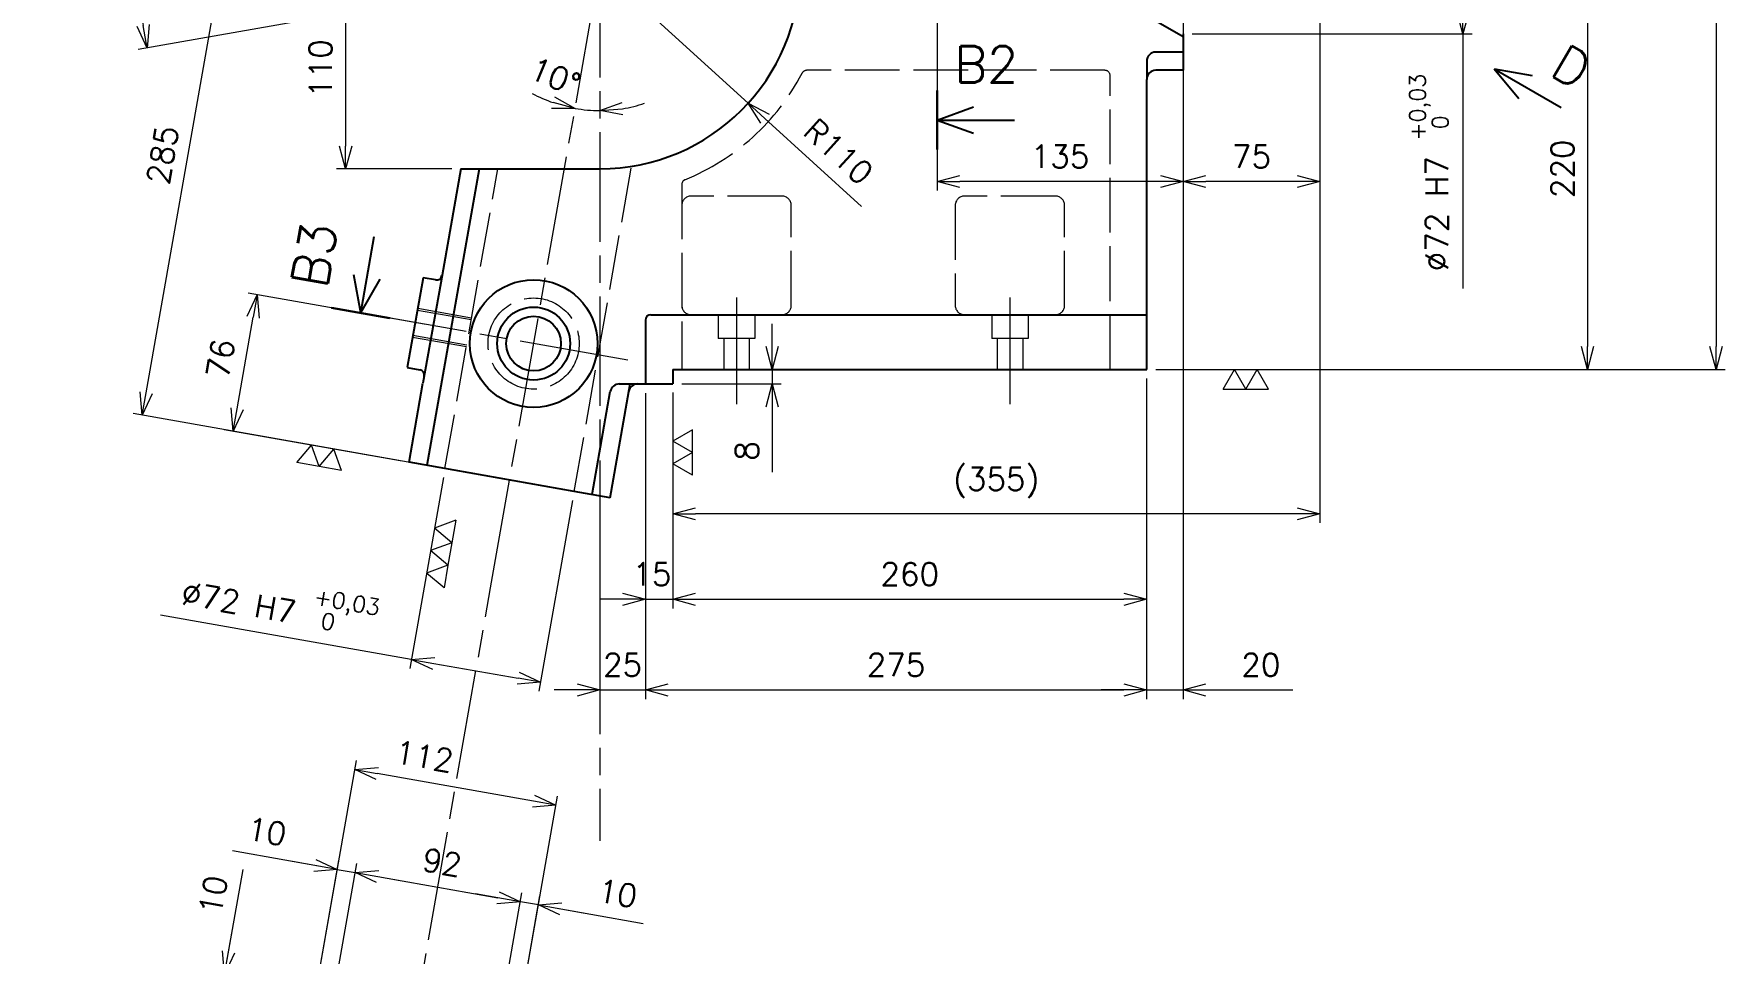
# Model space of a CAD drawing. Header units: millimetres. Extents: x 0 to 4205, y 0 to 2970.
# Drawn here: x 1742 to 2669, y 1100 to 1604 of the extents above; entities that cross this region are included whole.
import ezdxf

# ---------------------------------------------------------------- set-up
doc = ezdxf.new("R2010")
doc.units = ezdxf.units.MM
doc.header["$LTSCALE"] = 5
doc.linetypes.add('AM_ISO02W050', pattern=[7.5, 6, -1.5])
doc.linetypes.add('AM_ISO08W050', pattern=[18, 12, -1.5, 3, -1.5])
doc.layers.get('0').update_dxf_attribs({"lineweight": 0})
doc.layers.get('Defpoints').update_dxf_attribs({"lineweight": 0})
for name, color, linetype, lineweight in [('AM_0', 7, 'Continuous', 25), ('AM_3', 6, 'AM_ISO02W050', 13), ('AM_5', 3, 'Continuous', 13), ('AM_7', 4, 'AM_ISO08W050', 13), ('AM_BOR', 132, 'Continuous', 30)]:
    doc.layers.add(name, color=color, linetype=linetype, lineweight=lineweight)
doc.styles.get("Standard").update_dxf_attribs({"font": 'romans.shx', "bigfont": 'japanese.shx'})
doc.dimstyles.new('AM_JIS', dxfattribs={"dimtxt": 2.5, "dimasz": 2.5, "dimexe": 1, "dimexo": 1, "dimgap": 1.5, "dimtad": 3, "dimdec": 3, "dimdsep": 46, "dimtxsty": 'Standard', "dimblk": 'OPEN30', "dimcen": 0, "dimclrd": 256, "dimclre": 256, "dimclrt": 2, "dimadec": 0, "dimazin": 2, "dimtp": 0.1, "dimtm": 0.1, "dimtfac": 0.71, "dimtdec": 3, "dimtix": 1, "dimtmove": 0, "dimatfit": 3, "dimldrblk": 'OPEN30', "dimfxl": 1, "dimlwd": -1, "dimlwe": -1, "dimarcsym": 0})

# ---------------------------------------------------------------- blocks, each defined once
blk = doc.blocks.new('_Open30')
at = {"color": 0, "linetype": 'ByBlock', "lineweight": -2}
for p, q in [((-1, 0.268), (0, 0)), ((0, 0), (-1, -0.268)), ((0, 0), (-1, 0))]:
    blk.add_line(p, q, dxfattribs=at)
blk = doc.blocks.new('*D134')
at = {"layer": 'AM_5'}
for p, q in [((2047.13, 1641.27), (1845.6, 1676.81)), ((1803.2, 1407.58), (1848.35, 1663.63)), ((1997.64, 1360.6), (1796.11, 1396.14))]:
    blk.add_line(p, q, dxfattribs=at)
at = {"layer": 'Defpoints', "color": 0}
for p in [(1850.52, 1675.94), (2052.05, 1640.4), (2002.57, 1359.73)]:
    blk.add_point(p, dxfattribs=at)
at = {"layer": 'AM_5', "xscale": 12.5, "yscale": 12.5, "zscale": 12.5}
for p, rotation in [((1850.52, 1675.94), 80.000000001923), ((1801.03, 1395.27), 260.000000001923)]:
    blk.add_blockref('_Open30', p, dxfattribs=dict(at, rotation=rotation))
at = {"layer": 'AM_5', "color": 2, "insert": (1812.23, 1537.99), "char_height": 12.5, "attachment_point": 5, "rotation": 80}
blk.add_mtext('285', dxfattribs=at)
blk = doc.blocks.new('*D135')
at = {"layer": 'AM_5'}
for p, q in [((1989.83, 1964.52), (1741.58, 1920.75)), ((1748.68, 1909.31), (1801.64, 1608.94)), ((2047.13, 1639.53), (1798.88, 1595.76))]:
    blk.add_line(p, q, dxfattribs=at)
at = {"layer": 'Defpoints', "color": 0}
for p in [(1994.75, 1965.39), (2052.05, 1640.4), (1803.81, 1596.63)]:
    blk.add_point(p, dxfattribs=at)
at = {"layer": 'AM_5', "xscale": 12.5, "yscale": 12.5, "zscale": 12.5}
for p, rotation in [((1746.5, 1921.62), 100.000000001797), ((1803.81, 1596.63), 280.000000001797)]:
    blk.add_blockref('_Open30', p, dxfattribs=dict(at, rotation=rotation))
at = {"layer": 'AM_5', "color": 2, "insert": (1788.7, 1761.51), "char_height": 12.5, "attachment_point": 5, "rotation": 280}
blk.add_mtext('330', dxfattribs=at)
blk = doc.blocks.new('*D138')
at = {"layer": 'AM_5'}
for p, q in [((2047.05, 1640.4), (1907.64, 1640.4)), ((1912.64, 1627.9), (1912.64, 1542.9)), ((1970.8, 1530.4), (1907.64, 1530.4))]:
    blk.add_line(p, q, dxfattribs=at)
at = {"layer": 'Defpoints', "color": 0}
for p in [(2052.05, 1640.4), (1912.64, 1530.4), (1975.8, 1530.4)]:
    blk.add_point(p, dxfattribs=at)
at = {"layer": 'AM_5', "xscale": 12.5, "yscale": 12.5, "zscale": 12.5}
for p, rotation in [((1912.64, 1640.4), 90), ((1912.64, 1530.4), 270)]:
    blk.add_blockref('_Open30', p, dxfattribs=dict(at, rotation=rotation))
at = {"layer": 'AM_5', "color": 2, "insert": (1898.89, 1585.4), "char_height": 12.5, "attachment_point": 5, "rotation": 90}
blk.add_mtext('110', dxfattribs=at)
blk = doc.blocks.new('*D140')
at = {"layer": 'AM_5'}
for start, end in [(241.63123, 250.81561), (260, 270), (279.18439, 288.36877)]:
    blk.add_arc((2052.05, 1640.4), 78.06, start, end, dxfattribs=at)
at = {"layer": 'Defpoints', "color": 0}
for p in [(2052.05, 1640.4), (2052.05, 1640.4), (2047.52, 1562.47), (1992.15, 1300.64), (2052.05, 1161.91)]:
    blk.add_point(p, dxfattribs=at)
at = {"layer": 'AM_5', "xscale": 12.5, "yscale": 12.5, "zscale": 12.5}
for p, rotation in [((2038.5, 1563.53), 345.407807238469), ((2052.05, 1562.34), 184.592192761391)]:
    blk.add_blockref('_Open30', p, dxfattribs=dict(at, rotation=rotation))
at = {"layer": 'AM_5', "color": 2, "insert": (2027.5, 1580.96), "char_height": 12.5, "attachment_point": 5, "rotation": 337.55349}
blk.add_mtext('10%%d', dxfattribs=at)
blk = doc.blocks.new('*D142')
at = {"layer": 'AM_5'}
for p, q in [((2052.05, 1640.4), (2133.38, 1566.34)), ((2195.53, 1509.75), (2142.63, 1557.92))]:
    blk.add_line(p, q, dxfattribs=at)
at = {"layer": 'Defpoints', "color": 0}
for p in [(2052.05, 1640.4), (2133.38, 1566.34)]:
    blk.add_point(p, dxfattribs=at)
at = {"layer": 'AM_5', "xscale": 12.5, "yscale": 12.5, "zscale": 12.5, "rotation": 137.676745935619}
blk.add_blockref('_Open30', (2133.38, 1566.34), dxfattribs=at)
at = {"layer": 'AM_5', "color": 2, "insert": (2182.95, 1539.79), "char_height": 12.5, "attachment_point": 5, "rotation": 317.67675}
blk.add_mtext('R110', dxfattribs=at)
blk = doc.blocks.new('*D143')
at = {"layer": 'AM_5'}
for p, q in [((2237.05, 1635.4), (2237.05, 1518.42)), ((2372.05, 1635.4), (2372.05, 1518.42)), ((2359.55, 1523.42), (2249.55, 1523.42))]:
    blk.add_line(p, q, dxfattribs=at)
at = {"layer": 'Defpoints', "color": 0}
for p in [(2237.05, 1640.4), (2372.05, 1640.4), (2237.05, 1523.42)]:
    blk.add_point(p, dxfattribs=at)
at = {"layer": 'AM_5', "xscale": 12.5, "yscale": 12.5, "zscale": 12.5, "rotation": 180.000000000001}
blk.add_blockref('_Open30', (2237.05, 1523.42), dxfattribs=at)
at = {"layer": 'AM_5', "xscale": 12.5, "yscale": 12.5, "zscale": 12.5}
blk.add_blockref('_Open30', (2372.05, 1523.42), dxfattribs=at)
at = {"layer": 'AM_5', "color": 2, "insert": (2304.55, 1537.17), "char_height": 12.5, "attachment_point": 5}
blk.add_mtext('135', dxfattribs=at)
blk = doc.blocks.new('*D144')
at = {"layer": 'AM_5'}
for p, q in [((2146.58, 1432.9), (2146.58, 1445.4)), ((2097.05, 1420.4), (2151.58, 1420.4)), ((2146.58, 1420.4), (2146.58, 1412.4)), ((2097.05, 1412.4), (2151.58, 1412.4)), ((2146.58, 1412.4), (2146.58, 1364.07)), ((2146.58, 1399.9), (2146.58, 1387.4))]:
    blk.add_line(p, q, dxfattribs=at)
at = {"layer": 'Defpoints', "color": 0}
for p in [(2092.05, 1420.4), (2092.05, 1412.4), (2146.58, 1412.4)]:
    blk.add_point(p, dxfattribs=at)
at = {"layer": 'AM_5', "xscale": 12.5, "yscale": 12.5, "zscale": 12.5}
for p, rotation in [((2146.58, 1420.4), 270), ((2146.58, 1412.4), 90)]:
    blk.add_blockref('_Open30', p, dxfattribs=dict(at, rotation=rotation))
at = {"layer": 'AM_5', "color": 2, "insert": (2132.83, 1375.74), "char_height": 12.5, "attachment_point": 5, "rotation": 90}
blk.add_mtext('8', dxfattribs=at)
blk = doc.blocks.new('*D145')
at = {"layer": 'AM_5'}
for p, q in [((2447.05, 1635.4), (2447.05, 1336.21)), ((2092.05, 1407.4), (2092.05, 1336.21)), ((2434.55, 1341.21), (2104.55, 1341.21))]:
    blk.add_line(p, q, dxfattribs=at)
at = {"layer": 'Defpoints', "color": 0}
for p in [(2447.05, 1640.4), (2092.05, 1412.4), (2092.05, 1341.21)]:
    blk.add_point(p, dxfattribs=at)
at = {"layer": 'AM_5', "xscale": 12.5, "yscale": 12.5, "zscale": 12.5, "rotation": 180}
blk.add_blockref('_Open30', (2092.05, 1341.21), dxfattribs=at)
at = {"layer": 'AM_5', "xscale": 12.5, "yscale": 12.5, "zscale": 12.5}
blk.add_blockref('_Open30', (2447.05, 1341.21), dxfattribs=at)
at = {"layer": 'AM_5', "color": 2, "insert": (2269.55, 1358.23), "char_height": 12.5, "attachment_point": 5}
blk.add_mtext('(355)', dxfattribs=at)
blk = doc.blocks.new('*D146')
at = {"layer": 'AM_5'}
for p, q in [((2352.05, 1415.4), (2352.05, 1289.36)), ((2092.05, 1407.82), (2092.05, 1289.36)), ((2104.55, 1294.36), (2339.55, 1294.36))]:
    blk.add_line(p, q, dxfattribs=at)
at = {"layer": 'Defpoints', "color": 0}
for p in [(2352.05, 1420.4), (2092.05, 1412.82), (2352.05, 1294.36)]:
    blk.add_point(p, dxfattribs=at)
at = {"layer": 'AM_5', "xscale": 12.5, "yscale": 12.5, "zscale": 12.5, "rotation": 180}
blk.add_blockref('_Open30', (2092.05, 1294.36), dxfattribs=at)
at = {"layer": 'AM_5', "xscale": 12.5, "yscale": 12.5, "zscale": 12.5}
blk.add_blockref('_Open30', (2352.05, 1294.36), dxfattribs=at)
at = {"layer": 'AM_5', "color": 2, "insert": (2222.05, 1308.11), "char_height": 12.5, "attachment_point": 5}
blk.add_mtext('260', dxfattribs=at)
blk = doc.blocks.new('*D147')
at = {"layer": 'AM_5'}
for p, q in [((2077.05, 1407.4), (2077.05, 1289.36)), ((2092.05, 1407.4), (2092.05, 1289.36)), ((2064.55, 1294.36), (2052.05, 1294.36)), ((2077.05, 1294.36), (2092.05, 1294.36)), ((2104.55, 1294.36), (2117.05, 1294.36))]:
    blk.add_line(p, q, dxfattribs=at)
at = {"layer": 'Defpoints', "color": 0}
for p in [(2077.05, 1412.4), (2092.05, 1412.4), (2092.05, 1294.36)]:
    blk.add_point(p, dxfattribs=at)
at = {"layer": 'AM_5', "xscale": 12.5, "yscale": 12.5, "zscale": 12.5}
blk.add_blockref('_Open30', (2077.05, 1294.36), dxfattribs=at)
at = {"layer": 'AM_5', "xscale": 12.5, "yscale": 12.5, "zscale": 12.5, "rotation": 180}
blk.add_blockref('_Open30', (2092.05, 1294.36), dxfattribs=at)
at = {"layer": 'AM_5', "color": 2, "insert": (2080.7, 1308.11), "char_height": 12.5, "attachment_point": 5}
blk.add_mtext('15', dxfattribs=at)
blk = doc.blocks.new('*D148')
at = {"layer": 'AM_5'}
for p, q in [((2352.05, 1415.4), (2352.05, 1239.65)), ((2077.05, 1407.4), (2077.05, 1239.65)), ((2089.55, 1244.65), (2339.55, 1244.65))]:
    blk.add_line(p, q, dxfattribs=at)
at = {"layer": 'Defpoints', "color": 0}
for p in [(2352.05, 1420.4), (2077.05, 1412.4), (2352.05, 1244.65)]:
    blk.add_point(p, dxfattribs=at)
at = {"layer": 'AM_5', "xscale": 12.5, "yscale": 12.5, "zscale": 12.5, "rotation": 180}
blk.add_blockref('_Open30', (2077.05, 1244.65), dxfattribs=at)
at = {"layer": 'AM_5', "xscale": 12.5, "yscale": 12.5, "zscale": 12.5}
blk.add_blockref('_Open30', (2352.05, 1244.65), dxfattribs=at)
at = {"layer": 'AM_5', "color": 2, "insert": (2214.55, 1258.4), "char_height": 12.5, "attachment_point": 5}
blk.add_mtext('275', dxfattribs=at)
blk = doc.blocks.new('*D149')
at = {"layer": 'AM_5'}
for p, q in [((2372.05, 1579.4), (2372.05, 1239.65)), ((2352.05, 1415.4), (2352.05, 1239.65)), ((2339.55, 1244.65), (2327.05, 1244.65)), ((2352.05, 1244.65), (2372.05, 1244.65)), ((2372.05, 1244.65), (2432.29, 1244.65)), ((2384.55, 1244.65), (2397.05, 1244.65))]:
    blk.add_line(p, q, dxfattribs=at)
at = {"layer": 'Defpoints', "color": 0}
for p in [(2372.05, 1584.4), (2352.05, 1420.4), (2372.05, 1244.65)]:
    blk.add_point(p, dxfattribs=at)
at = {"layer": 'AM_5', "xscale": 12.5, "yscale": 12.5, "zscale": 12.5}
blk.add_blockref('_Open30', (2352.05, 1244.65), dxfattribs=at)
at = {"layer": 'AM_5', "xscale": 12.5, "yscale": 12.5, "zscale": 12.5, "rotation": 180}
blk.add_blockref('_Open30', (2372.05, 1244.65), dxfattribs=at)
at = {"layer": 'AM_5', "color": 2, "insert": (2414.67, 1258.4), "char_height": 12.5, "attachment_point": 5}
blk.add_mtext('20', dxfattribs=at)
blk = doc.blocks.new('*D150')
at = {"layer": 'AM_5'}
for p, q in [((2538.05, 1640.4), (2598.9, 1640.4)), ((2593.9, 1627.9), (2593.9, 1432.9)), ((2357.05, 1420.4), (2598.9, 1420.4))]:
    blk.add_line(p, q, dxfattribs=at)
at = {"layer": 'Defpoints', "color": 0}
for p in [(2533.05, 1640.4), (2352.05, 1420.4), (2593.9, 1420.4)]:
    blk.add_point(p, dxfattribs=at)
at = {"layer": 'AM_5', "xscale": 12.5, "yscale": 12.5, "zscale": 12.5}
for p, rotation in [((2593.9, 1640.4), 90), ((2593.9, 1420.4), 270)]:
    blk.add_blockref('_Open30', p, dxfattribs=dict(at, rotation=rotation))
at = {"layer": 'AM_5', "color": 2, "insert": (2580.15, 1530.4), "char_height": 12.5, "attachment_point": 5, "rotation": 90}
blk.add_mtext('220', dxfattribs=at)
blk = doc.blocks.new('*D151')
at = {"layer": 'AM_5'}
for p, q in [((2377.05, 1676.4), (2530.57, 1676.4)), ((2525.57, 1663.9), (2525.57, 1616.9)), ((2377.05, 1604.4), (2530.57, 1604.4)), ((2525.57, 1604.4), (2525.57, 1464.69))]:
    blk.add_line(p, q, dxfattribs=at)
at = {"layer": 'Defpoints', "color": 0}
for p in [(2372.05, 1676.4), (2372.05, 1604.4), (2525.57, 1604.4)]:
    blk.add_point(p, dxfattribs=at)
at = {"layer": 'AM_5', "xscale": 12.5, "yscale": 12.5, "zscale": 12.5}
for p, rotation in [((2525.57, 1676.4), 90), ((2525.57, 1604.4), 270)]:
    blk.add_blockref('_Open30', p, dxfattribs=dict(at, rotation=rotation))
at = {"layer": 'AM_5', "color": 2, "insert": (2506.87, 1528.3), "char_height": 12.5, "attachment_point": 5, "rotation": 90}
blk.add_mtext('%%c72\\C7;{ H7 \\H0.71x\\S+0,03^  0;}', dxfattribs=at)
blk = doc.blocks.new('*D153')
at = {"layer": 'AM_5'}
for p, q in [((2217.05, 1870.4), (2669.4, 1870.4)), ((2664.4, 1857.9), (2664.4, 1432.9)), ((2357.05, 1420.4), (2669.4, 1420.4))]:
    blk.add_line(p, q, dxfattribs=at)
at = {"layer": 'Defpoints', "color": 0}
for p in [(2212.05, 1870.4), (2352.05, 1420.4), (2664.4, 1420.4)]:
    blk.add_point(p, dxfattribs=at)
at = {"layer": 'AM_5', "xscale": 12.5, "yscale": 12.5, "zscale": 12.5}
for p, rotation in [((2664.4, 1870.4), 90), ((2664.4, 1420.4), 270)]:
    blk.add_blockref('_Open30', p, dxfattribs=dict(at, rotation=rotation))
at = {"layer": 'AM_5', "color": 2, "insert": (2650.65, 1645.4), "char_height": 12.5, "attachment_point": 5, "rotation": 90}
blk.add_mtext('450', dxfattribs=at)
blk = doc.blocks.new('*D167')
at = {"layer": 'AM_5'}
for p, q in [((1966.24, 1361.06), (1947.79, 1256.42)), ((2037.15, 1348.56), (2018.7, 1243.92)), ((1948.66, 1261.35), (1811.07, 1285.61)), ((1960.97, 1259.18), (2007.26, 1251.02))]:
    blk.add_line(p, q, dxfattribs=at)
at = {"layer": 'Defpoints', "color": 0}
for p in [(1967.11, 1365.98), (2038.02, 1353.48), (2019.57, 1248.85)]:
    blk.add_point(p, dxfattribs=at)
at = {"layer": 'AM_5', "xscale": 12.5, "yscale": 12.5, "zscale": 12.5}
for p, rotation in [((1948.66, 1261.35), 170.00000000003), ((2019.57, 1248.85), 350.00000000003)]:
    blk.add_blockref('_Open30', p, dxfattribs=dict(at, rotation=rotation))
at = {"layer": 'AM_5', "color": 2, "insert": (1876.96, 1292.98), "char_height": 12.5, "attachment_point": 5, "rotation": 350}
blk.add_mtext('%%c72\\C7;{ H7 \\H0.71x\\S+0,03^  0;}', dxfattribs=at)
blk = doc.blocks.new('*D182')
at = {"layer": 'AM_5'}
for p, q in [((1846.26, 1088.63), (1856.41, 1146.19)), ((1848.44, 1100.94), (1850.61, 1113.25)), ((1901.27, 1078.93), (1841.34, 1089.5)), ((1846.26, 1088.63), (1844.53, 1078.78)), ((1889.68, 1070.82), (1839.6, 1079.65)), ((1842.36, 1066.47), (1840.19, 1054.16))]:
    blk.add_line(p, q, dxfattribs=at)
at = {"layer": 'Defpoints', "color": 0}
for p in [(1844.53, 1078.78), (1906.19, 1078.06), (1894.6, 1069.95)]:
    blk.add_point(p, dxfattribs=at)
at = {"layer": 'AM_5', "xscale": 12.5, "yscale": 12.5, "zscale": 12.5}
for p, rotation in [((1846.26, 1088.63), 260.000000158428), ((1844.53, 1078.78), 80.000000158428)]:
    blk.add_blockref('_Open30', p, dxfattribs=dict(at, rotation=rotation))
at = {"layer": 'AM_5', "color": 2, "insert": (1839.97, 1132.11), "char_height": 12.5, "attachment_point": 5, "rotation": 80}
blk.add_mtext('10', dxfattribs=at)
blk = doc.blocks.new('*D186')
at = {"layer": 'AM_5'}
for p, q in [((1908.05, 1146.22), (1850.49, 1156.37)), ((1895.74, 1148.39), (1883.43, 1150.56)), ((1895.47, 1074.87), (1908.92, 1151.14)), ((1907.06, 1082.98), (1918.77, 1149.41)), ((1908.05, 1146.22), (1917.9, 1144.48)), ((1930.21, 1142.31), (1942.52, 1140.14))]:
    blk.add_line(p, q, dxfattribs=at)
at = {"layer": 'Defpoints', "color": 0}
for p in [(1917.9, 1144.48), (1906.19, 1078.06), (1894.6, 1069.95)]:
    blk.add_point(p, dxfattribs=at)
at = {"layer": 'AM_5', "xscale": 12.5, "yscale": 12.5, "zscale": 12.5}
for p, rotation in [((1908.05, 1146.22), 350.000000158428), ((1917.9, 1144.48), 170.000000158428)]:
    blk.add_blockref('_Open30', p, dxfattribs=dict(at, rotation=rotation))
at = {"layer": 'AM_5', "color": 2, "insert": (1869.35, 1167), "char_height": 12.5, "attachment_point": 5, "rotation": 350}
blk.add_mtext('10', dxfattribs=at)
blk = doc.blocks.new('*D187')
at = {"layer": 'AM_5'}
for p, q in [((1907.06, 1082.98), (1918.77, 1149.41)), ((1930.21, 1142.31), (1996.19, 1130.68)), ((1997.66, 1067.01), (2009.37, 1133.43))]:
    blk.add_line(p, q, dxfattribs=at)
at = {"layer": 'Defpoints', "color": 0}
for p in [(2008.5, 1128.51), (1906.19, 1078.06), (1996.79, 1062.08)]:
    blk.add_point(p, dxfattribs=at)
at = {"layer": 'AM_5', "xscale": 12.5, "yscale": 12.5, "zscale": 12.5}
for p, rotation in [((1917.9, 1144.48), 170.000000158428), ((2008.5, 1128.51), 350.000000158428)]:
    blk.add_blockref('_Open30', p, dxfattribs=dict(at, rotation=rotation))
at = {"layer": 'AM_5', "color": 2, "insert": (1965.59, 1150.03), "char_height": 12.5, "attachment_point": 5, "rotation": 350}
blk.add_mtext('92', dxfattribs=at)
blk = doc.blocks.new('*D188')
at = {"layer": 'AM_5'}
for p, q in [((1996.19, 1130.68), (1983.88, 1132.85)), ((1997.66, 1067.01), (2009.37, 1133.43)), ((2005.77, 1055.42), (2019.22, 1131.69)), ((2018.35, 1126.77), (2008.5, 1128.51)), ((2018.35, 1126.77), (2075.92, 1116.62)), ((2030.66, 1124.6), (2042.97, 1122.43))]:
    blk.add_line(p, q, dxfattribs=at)
at = {"layer": 'Defpoints', "color": 0}
for p in [(2008.5, 1128.51), (1996.79, 1062.08), (2004.9, 1050.5)]:
    blk.add_point(p, dxfattribs=at)
at = {"layer": 'AM_5', "xscale": 12.5, "yscale": 12.5, "zscale": 12.5}
for p, rotation in [((2008.5, 1128.51), 350.000000158428), ((2018.35, 1126.77), 170.000000158428)]:
    blk.add_blockref('_Open30', p, dxfattribs=dict(at, rotation=rotation))
at = {"layer": 'AM_5', "color": 2, "insert": (2061.83, 1133.06), "char_height": 12.5, "attachment_point": 5, "rotation": 350}
blk.add_mtext('10', dxfattribs=at)
blk = doc.blocks.new('*D189')
at = {"layer": 'AM_5'}
for p, q in [((1895.47, 1074.87), (1918.57, 1205.86)), ((2015.69, 1183.65), (1930.01, 1198.76)), ((2005.77, 1055.42), (2028.87, 1186.41))]:
    blk.add_line(p, q, dxfattribs=at)
at = {"layer": 'Defpoints', "color": 0}
for p in [(1917.7, 1200.93), (1894.6, 1069.95), (2004.9, 1050.5)]:
    blk.add_point(p, dxfattribs=at)
at = {"layer": 'AM_5', "xscale": 12.5, "yscale": 12.5, "zscale": 12.5}
for p, rotation in [((1917.7, 1200.93), 170.000000158787), ((2028, 1181.48), 350.000000158787)]:
    blk.add_blockref('_Open30', p, dxfattribs=dict(at, rotation=rotation))
at = {"layer": 'AM_5', "color": 2, "insert": (1955.78, 1208.18), "char_height": 12.5, "attachment_point": 5, "rotation": 350}
blk.add_mtext('112', dxfattribs=at)
blk = doc.blocks.new('*D244')
at = {"layer": 'AM_5'}
for p, q in [((2372.05, 1635.4), (2372.05, 1518.42)), ((2447.05, 1635.4), (2447.05, 1518.42)), ((2434.55, 1523.42), (2384.55, 1523.42))]:
    blk.add_line(p, q, dxfattribs=at)
at = {"layer": 'Defpoints', "color": 0}
for p in [(2372.05, 1640.4), (2447.05, 1640.4), (2372.05, 1523.42)]:
    blk.add_point(p, dxfattribs=at)
at = {"layer": 'AM_5', "xscale": 12.5, "yscale": 12.5, "zscale": 12.5, "rotation": 180}
blk.add_blockref('_Open30', (2372.05, 1523.42), dxfattribs=at)
at = {"layer": 'AM_5', "xscale": 12.5, "yscale": 12.5, "zscale": 12.5}
blk.add_blockref('_Open30', (2447.05, 1523.42), dxfattribs=at)
at = {"layer": 'AM_5', "color": 2, "insert": (2409.55, 1537.17), "char_height": 12.5, "attachment_point": 5}
blk.add_mtext('75', dxfattribs=at)
blk = doc.blocks.new('*D246')
at = {"layer": 'AM_5'}
for p, q in [((2077.05, 1407.4), (2077.05, 1239.65)), ((2052.05, 1346.01), (2052.05, 1239.65)), ((2039.55, 1244.65), (2027.05, 1244.65)), ((2052.05, 1244.65), (2077.05, 1244.65)), ((2089.55, 1244.65), (2102.05, 1244.65))]:
    blk.add_line(p, q, dxfattribs=at)
at = {"layer": 'Defpoints', "color": 0}
for p in [(2077.05, 1412.4), (2052.05, 1351.01), (2077.05, 1244.65)]:
    blk.add_point(p, dxfattribs=at)
at = {"layer": 'AM_5', "xscale": 12.5, "yscale": 12.5, "zscale": 12.5}
blk.add_blockref('_Open30', (2052.05, 1244.65), dxfattribs=at)
at = {"layer": 'AM_5', "xscale": 12.5, "yscale": 12.5, "zscale": 12.5, "rotation": 180}
blk.add_blockref('_Open30', (2077.05, 1244.65), dxfattribs=at)
at = {"layer": 'AM_5', "color": 2, "insert": (2064.55, 1258.4), "char_height": 12.5, "attachment_point": 5}
blk.add_mtext('25', dxfattribs=at)
blk = doc.blocks.new('*D251')
at = {"layer": 'AM_5'}
for p, q in [((1955.69, 1445.17), (1859.2, 1462.18)), ((1853.1, 1398.78), (1861.95, 1449.01)), ((1942.49, 1370.33), (1846, 1387.34))]:
    blk.add_line(p, q, dxfattribs=at)
at = {"layer": 'Defpoints', "color": 0}
for p in [(1864.13, 1461.32), (1960.61, 1444.3), (1947.42, 1369.46)]:
    blk.add_point(p, dxfattribs=at)
at = {"layer": 'AM_5', "xscale": 12.5, "yscale": 12.5, "zscale": 12.5}
for p, rotation in [((1864.13, 1461.32), 79.999999999869), ((1850.93, 1386.47), 259.999999999868)]:
    blk.add_blockref('_Open30', p, dxfattribs=dict(at, rotation=rotation))
at = {"layer": 'AM_5', "color": 2, "insert": (1843.99, 1426.28), "char_height": 12.5, "attachment_point": 5, "rotation": 80}
blk.add_mtext('76', dxfattribs=at)

msp = doc.modelspace()

# ---------------------------------------------------------------- linework, layer by layer
at = {"layer": 'AM_0'}
for p, q in [((2310.5164, 1638.4047), (2372.0549, 1602.8754)), ((2372.0549, 1604.4031), (2372.0549, 1584.4031)), ((2372.0549, 1604.4031), (2372.0549, 1584.4031)), ((2352.0549, 1589.4031), (2352.0549, 1579.4031)), ((2372.0549, 1594.4031), (2357.0549, 1594.4031)), ((2352.0549, 1420.4031), (2352.0549, 1579.4031)), ((2372.0549, 1584.4031), (2357.0549, 1584.4031)), ((2542.5939, 1585.2437), (2579.3999, 1563.9937)), ((2542.5939, 1585.2437), (2563.5541, 1581.5479)), ((2542.5939, 1585.2437), (2556.2747, 1568.9396)), ((2237.0549, 1557.1514), (2257.0549, 1564.4309)), ((2237.0549, 1557.1514), (2279.5549, 1557.1514)), ((2237.0549, 1557.1514), (2257.0549, 1549.872)), ((2068.9321, 1531.6821), (2071.1562, 1532.0743)), ((1985.9493, 1530.4031), (1957.264, 1367.7207)), ((1975.7951, 1530.4031), (1964.7808, 1467.938)), ((1975.7951, 1530.4031), (2052.0549, 1530.4031)), ((1920.931, 1451.3451), (1928.2248, 1493.2146)), ((1920.931, 1451.3451), (1917.192, 1472.2977)), ((1920.931, 1451.3451), (1931.5348, 1469.7991)), ((1955.1064, 1470.6593), (1946.424, 1421.4189)), ((1964.7808, 1467.938), (1955.0565, 1412.7888)), ((1962, 1469.4437), (1955.1064, 1470.6593)), ((2080.0549, 1450.4031), (2352.0549, 1450.4031)), ((2077.0549, 1447.4031), (2077.0549, 1412.4031)), ((1946.424, 1421.4189), (1953.3176, 1420.2034)), ((2092.0549, 1420.4031), (2352.0549, 1420.4031)), ((2092.0549, 1420.4031), (2092.0549, 1412.8173)), ((2092.0549, 1420.4031), (2092.0549, 1412.4031)), ((2092.0549, 1420.4031), (2352.0549, 1420.4031)), ((1947.416, 1369.4572), (1955.0565, 1412.7888)), ((2057.7144, 1350.0086), (2068.7163, 1412.4031)), ((2062.7575, 1412.4031), (2072.9118, 1412.4031)), ((2072.9118, 1412.4031), (2077.0549, 1412.4031)), ((2077.0549, 1412.4031), (2092.0549, 1412.4031)), ((2047.8664, 1351.7451), (2057.8335, 1408.2714)), ((1967.1121, 1365.9843), (1947.416, 1369.4572)), ((2038.0183, 1353.4816), (1947.416, 1369.4572)), ((2057.7144, 1350.0086), (2038.0183, 1353.4816)), ((2057.7144, 1350.0086), (2038.0183, 1353.4816))]:
    msp.add_line(p, q, dxfattribs=at)
for radius in [35, 20, 15]:
    msp.add_circle((2015.7625, 1434.5783), radius, dxfattribs=at)
for centre, radius, start, end in [((2052.0549, 1640.4031), 110, 270, 0), ((2357.0549, 1589.4031), 5, 90, 180), ((2357.0549, 1579.4031), 5, 90, 180), ((1962.521, 1472.3982), 3, 260, 350), ((2080.0549, 1447.4031), 3, 90, 180), ((1952.7967, 1417.2489), 3, 350, 80), ((2062.7575, 1407.4031), 5, 90, 170), ((2072.9118, 1407.4031), 5, 90, 170)]:
    msp.add_arc(centre, radius, start, end, dxfattribs=at)
at = {"layer": 'AM_3'}
for p, q in [((2329.0549, 1584.4031), (2165.6463, 1584.4031)), ((2332.0549, 1420.4031), (2332.0549, 1581.4031)), ((2038.0183, 1353.4816), (2069.4586, 1531.7886)), ((1967.1121, 1365.9843), (1996.1036, 1530.4031)), ((2097.0549, 1521.744), (2097.0549, 1420.4031)), ((2152.0549, 1515.4031), (2102.0549, 1515.4031)), ((2302.0549, 1515.4031), (2252.0549, 1515.4031)), ((2157.0549, 1455.4031), (2157.0549, 1510.4031)), ((2247.0549, 1510.4031), (2247.0549, 1455.4031)), ((2307.0549, 1455.4031), (2307.0549, 1510.4031)), ((1951.9807, 1452.9327), (1981.5249, 1447.7233)), ((1952.1543, 1453.9176), (1981.6986, 1448.7081)), ((2102.0549, 1450.4031), (2152.0549, 1450.4031)), ((2117.0549, 1450.4031), (2117.0549, 1437.4031)), ((2137.0549, 1450.4031), (2137.0549, 1437.4031)), ((2252.0549, 1450.4031), (2302.0549, 1450.4031)), ((2267.0549, 1450.4031), (2267.0549, 1437.4031)), ((2287.0549, 1450.4031), (2287.0549, 1437.4031)), ((1949.376, 1438.1606), (1978.9202, 1432.9512)), ((1949.5496, 1439.1454), (1979.0939, 1433.936)), ((2137.0549, 1437.4031), (2117.0549, 1437.4031)), ((2120.0549, 1437.4031), (2120.0549, 1420.4031)), ((2134.0549, 1437.4031), (2134.0549, 1420.4031)), ((2287.0549, 1437.4031), (2267.0549, 1437.4031)), ((2270.0549, 1437.4031), (2270.0549, 1420.4031)), ((2284.0549, 1437.4031), (2284.0549, 1420.4031))]:
    msp.add_line(p, q, dxfattribs=at)
msp.add_circle((2015.7625, 1434.5783), 25, dxfattribs=at)
for centre, radius, start, end in [((2051.9552, 1640.4799), 125.1239, 291.9157604, 332.5422444), ((2165.6463, 1581.4031), 3, 90, 152.5523808), ((2329.0549, 1581.4031), 3, 0, 90), ((2100.0549, 1521.744), 3, 112.0243128, 180), ((2102.0549, 1510.4031), 5, 90, 180), ((2152.0549, 1510.4031), 5, 0, 90), ((2252.0549, 1510.4031), 5, 90, 180), ((2302.0549, 1510.4031), 5, 0, 90), ((2102.0549, 1455.4031), 5, 180, 270), ((2152.0549, 1455.4031), 5, 270, 0), ((2252.0549, 1455.4031), 5, 180, 270), ((2302.0549, 1455.4031), 5, 270, 0)]:
    msp.add_arc(centre, radius, start, end, dxfattribs=at)
at = {"layer": 'AM_5'}
for p, q in [((2393.9697, 1409.5778), (2400.2197, 1420.4031)), ((2406.4697, 1409.5778), (2400.2197, 1420.4031)), ((2406.4697, 1409.5778), (2412.7197, 1420.4031)), ((2418.9697, 1409.5778), (2412.7197, 1420.4031)), ((2393.9697, 1409.5778), (2406.4697, 1409.5778)), ((2406.4697, 1409.5778), (2418.9697, 1409.5778)), ((2102.8803, 1387.3153), (2092.0549, 1381.0653)), ((2102.8803, 1374.8153), (2102.8803, 1387.3153)), ((1885.8308, 1369.324), (1893.8656, 1378.8996)), ((1898.1409, 1367.1534), (1893.8656, 1378.8996)), ((1898.1409, 1367.1534), (1906.1757, 1376.729)), ((1910.451, 1364.9828), (1906.1757, 1376.729)), ((2102.8803, 1374.8153), (2092.0549, 1381.0653)), ((2102.8803, 1374.8153), (2092.0549, 1368.5653)), ((2102.8803, 1362.3153), (2102.8803, 1374.8153)), ((1898.1409, 1367.1534), (1885.8308, 1369.324)), ((1910.451, 1364.9828), (1898.1409, 1367.1534)), ((2102.8803, 1362.3153), (2092.0549, 1368.5653)), ((1973.1062, 1337.6379), (1961.3601, 1333.3626)), ((1973.1062, 1337.6379), (1970.9356, 1325.3278)), ((1970.9356, 1325.3278), (1961.3601, 1333.3626)), ((1970.9356, 1325.3278), (1959.1894, 1321.0525)), ((1968.765, 1313.0177), (1959.1894, 1321.0525)), ((1970.9356, 1325.3278), (1968.765, 1313.0177)), ((1968.765, 1313.0177), (1957.0188, 1308.7424)), ((1966.5944, 1300.7076), (1957.0188, 1308.7424)), ((1968.765, 1313.0177), (1966.5944, 1300.7076))]:
    msp.add_line(p, q, dxfattribs=at)
at = {"layer": 'AM_7'}
for p, q in [((2237.0549, 1692.9031), (2237.0549, 1587.9031)), ((1992.1463, 1300.6445), (2052.0549, 1640.4031)), ((2052.0549, 1640.4031), (2052.0549, 1161.9091)), ((2127.0549, 1459.9031), (2127.0549, 1401.2528)), ((2277.0549, 1459.9031), (2277.0549, 1401.2528)), ((2067.4649, 1425.4618), (1931.0424, 1449.5167)), ((1926.8354, 930.2479), (1992.1463, 1300.6445))]:
    msp.add_line(p, q, dxfattribs=at)
at = {"layer": 'AM_BOR'}
for p, q in [((2237.0549, 1573.4014), (2237.0549, 1540.9014)), ((1904.9221, 1454.1339), (1936.9399, 1448.5563))]:
    msp.add_line(p, q, dxfattribs=at)

# ---------------------------------------------------------------- texts
at = {"layer": 'AM_0', "insert": (2246.4918, 1597.7013), "char_height": 20, "attachment_point": 1}
msp.add_mtext_dynamic_manual_height_columns('B2', width=22.450743, gutter_width=20, heights=[0], dxfattribs=at)
at = {"layer": 'AM_0', "char_height": 20, "attachment_point": 1}
for s, insert, rotation in [('D', (2582.2854, 1599.6117), 330), ('B3', (1882.6023, 1467.6011), 80.1180249)]:
    msp.add_mtext_dynamic_manual_height_columns(s, width=22.450743, gutter_width=20, heights=[0], dxfattribs=dict(at, insert=insert, rotation=rotation))

# ---------------------------------------------------------------- dimensions: what is measured, and where the dimension line sits
at = {"layer": 'AM_5'}
for p1, p2, distance, picture, middle in [((1994.751, 1965.3897), (2052.0549, 1640.4031), -252.0756, '*D135', (1788.698, 1761.5116)), ((2002.5652, 1359.7329), (2052.0549, 1640.4031), 204.6438, '*D134', (1812.2341, 1537.9917)), ((2372.0549, 1640.4031), (2237.0549, 1640.4031), 116.987, '*D143', (2304.5549, 1537.1661)), ((2447.0549, 1640.4031), (2372.0549, 1640.4031), 116.987, '*D244', (2409.5549, 1537.1661)), ((1947.416, 1369.4572), (1960.6132, 1444.3026), 97.9762, '*D251', (1843.9858, 1426.281)), ((1906.1891, 1078.0606), (1996.7915, 1062.085), 67.4454, '*D187', (1965.5897, 1150.0346))]:
    dim = msp.add_aligned_dim(p1=p1, p2=p2, distance=distance, dimstyle='AM_JIS', override={"dimscale": 5}, dxfattribs=at)
    dim.commit()
    dim.dimension.update_dxf_attribs({"geometry": picture, "text_midpoint": middle})
for base, p1, p2, picture, middle in [((2664.4045, 1420.4031), (2212.0549, 1870.4031), (2352.0549, 1420.4031), '*D153', (2650.6545, 1645.4031)), ((1912.6353, 1530.4031), (2052.0549, 1640.4031), (1975.7951, 1530.4031), '*D138', (1898.8853, 1585.4031)), ((2593.8959, 1420.4031), (2533.0549, 1640.4031), (2352.0549, 1420.4031), '*D150', (2580.1459, 1530.4031))]:
    dim = msp.add_linear_dim(base=base, p1=p1, p2=p2, angle=90, dimstyle='AM_JIS', override={"dimscale": 5}, dxfattribs=at)
    dim.commit()
    dim.dimension.update_dxf_attribs({"geometry": picture, "text_midpoint": middle})
for base, p1, p2, angle, picture, middle, dimtype in [((2525.5698, 1604.4031), (2372.0549, 1676.4031), (2372.0549, 1604.4031), 90, '*D151', (2525.5698, 1528.296), 160), ((2019.5682, 1248.846), (1967.1121, 1365.9843), (2038.0183, 1353.4816), 350, '*D167', (1873.7111, 1274.5645), 161)]:
    dim = msp.add_linear_dim(base=base, p1=p1, p2=p2, angle=angle, text='%%c<>\\C7;{ H7 \\H0.71x\\S+0,03^  0;}', dimstyle='AM_JIS', override={"dimscale": 5, "dimpost": '<>', "dimtol": 0, "dimlim": 0, "dimtp": 0.1, "dimtm": 0.1, "dimtdec": 3}, dxfattribs=at)
    dim.commit()
    dim.dimension.update_dxf_attribs({"geometry": picture, "text_midpoint": middle, "dimtype": dimtype})
dim = msp.add_angular_dim_2l(base=(2047.516, 1562.4718), line1=((1992.1463, 1300.6445), (2052.0549, 1640.4031)), line2=((2052.0549, 1640.4031), (2052.0549, 1161.9091)), dimstyle='AM_JIS', override={"dimscale": 5}, dxfattribs=at)
dim.commit()
dim.dimension.update_dxf_attribs({"geometry": '*D140', "text_midpoint": (2022.2487, 1568.2541), "dimtype": 162})
dim = msp.add_radius_dim(center=(2052.0549, 1640.4031), mpoint=(2133.3843, 1566.3387), dimstyle='AM_JIS', override={"dimscale": 5}, dxfattribs=at)
dim.commit()
dim.dimension.update_dxf_attribs({"geometry": '*D142', "text_midpoint": (2182.955, 1539.7933)})
dim = msp.add_linear_dim(base=(2092.0549, 1341.211), p1=(2447.0549, 1640.4031), p2=(2092.0549, 1412.4031), text='(<>)', dimstyle='AM_JIS', override={"dimscale": 5, "dimpost": '<>'}, dxfattribs=at)
dim.commit()
dim.dimension.update_dxf_attribs({"geometry": '*D145', "text_midpoint": (2269.5549, 1358.2348)})
dim = msp.add_linear_dim(base=(2372.0549, 1244.6479), p1=(2352.0549, 1420.4031), p2=(2372.0549, 1584.4031), dimstyle='AM_JIS', override={"dimscale": 5}, dxfattribs=at)
dim.commit()
dim.dimension.update_dxf_attribs({"geometry": '*D149', "text_midpoint": (2414.674, 1244.6479), "dimtype": 160})
for base, p1, p2, angle, picture, middle, dimtype in [((2146.5751, 1412.4031), (2092.0549, 1420.4031), (2092.0549, 1412.4031), 270, '*D144', (2146.5751, 1375.7365), 161), ((2092.0549, 1294.3634), (2077.0549, 1412.4031), (2092.0549, 1412.4031), 0, '*D147', (2080.7036, 1294.3634), 161), ((1917.7003, 1200.9315), (2004.9031, 1050.5004), (1894.6046, 1069.949), 170.0000002, '*D189', (1953.39, 1194.6384), 161), ((1917.9009, 1144.4813), (1894.6046, 1069.949), (1906.1891, 1078.0606), 350.0000002, '*D186', (1866.9606, 1153.4635), 160), ((1844.5283, 1078.7788), (1906.1891, 1078.0606), (1894.6046, 1069.949), 260.0000002, '*D182', (1853.5104, 1129.7191), 160), ((2008.5032, 1128.5057), (2004.9031, 1050.5004), (1996.7915, 1062.085), 350.0000002, '*D188', (2059.4436, 1119.5235), 160)]:
    dim = msp.add_linear_dim(base=base, p1=p1, p2=p2, angle=angle, dimstyle='AM_JIS', override={"dimscale": 5}, dxfattribs=at)
    dim.commit()
    dim.dimension.update_dxf_attribs({"geometry": picture, "text_midpoint": middle, "dimtype": dimtype})
for base, p1, p2, picture, middle in [((2352.0549, 1244.6479), (2077.0549, 1412.4031), (2352.0549, 1420.4031), '*D148', (2214.5549, 1258.3979)), ((2352.0549, 1294.3634), (2092.0549, 1412.8173), (2352.0549, 1420.4031), '*D146', (2222.0549, 1308.1134)), ((2077.0549, 1244.6479), (2052.0549, 1351.0065), (2077.0549, 1412.4031), '*D246', (2064.5549, 1258.3979))]:
    dim = msp.add_linear_dim(base=base, p1=p1, p2=p2, dimstyle='AM_JIS', override={"dimscale": 5}, dxfattribs=at)
    dim.commit()
    dim.dimension.update_dxf_attribs({"geometry": picture, "text_midpoint": middle})

doc.saveas('drawing.dxf')
